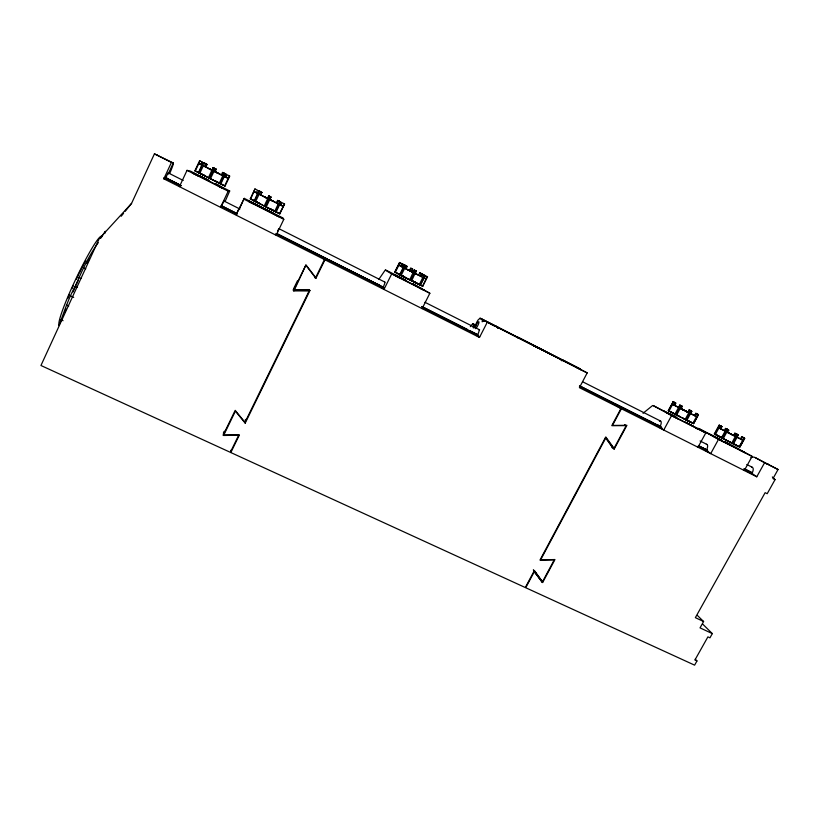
<?xml version="1.0" encoding="UTF-8"?>
<svg xmlns="http://www.w3.org/2000/svg" width="819" height="819" viewBox="0 0 819 819"><rect width="100%" height="100%" fill="white"/><g stroke="black" fill="none" stroke-linecap="round" stroke-linejoin="round"><path stroke-width="1.23" d="M624.682 424.651L626.207 425.645L614.035 448.331L605.773 436.936L539.956 560.094L554.238 559.868L542.475 581.807L534.131 570.997L525.296 587.54L230.825 452.549L239.455 434.858L223.853 434.899L235.401 411.158L245.188 423.147L245.413 419.42M473.802 327.979C476.074 325.778 477.702 315.52 482.401 319.441L482.156 321.775L484.398 320.628L587.192 372.911L579.412 387.663L620.945 408.538L611.793 425.665L626.207 425.645M230.825 452.549L231.091 450.061M223.853 434.899L224.396 431.203M169.891 173.055A17.639 1.269 -65 0 0 173.3 162.971L154.433 153.849L131.562 203.399L99.212 238.718L40.95 365.499L230.334 452.323L238.687 435.206L223.577 435.473L224.13 431.695M223.577 435.473L223.454 432.729M649.979 421.181L655.978 425.378L662.315 428.562M104.996 233.2L105.334 231.286L100.604 238.38M98.311 242.608C88.81 255.641 81.746 271.263 75.256 286.251C68.212 298.71 64.077 312.346 58.948 325.593M168.09 173.669L168.212 172.891L164.926 178.921L163.831 178.818L171.427 162.449L173.3 162.971L168.151 174.058M215.141 183.62L229.699 190.991L225.143 201.382M473.085 327.682L473.996 324.457L472.758 323.669L470.362 326.658M253.859 203.388L273.177 213.094M260.073 206.378L244.257 198.362L243.13 200.85M278.665 228.829L277.498 231.49M223.392 202.58L224.027 201.024L220.567 207.33L228.194 191.185L229.699 190.991M222.553 206.05L221.386 206.91L222.287 205.006M238.759 209.275L239.056 208.599L237.019 212.776M166.738 177.058L165.858 178.992L163.728 177.928M238.994 209.736L242.608 201.955M179.422 186.66L187.029 170.352L190.51 171.151L208.855 180.518M219.277 183.302L224.027 173.218L225.051 173.741L220.301 183.814L194.891 170.782L199.59 160.739L202.252 162.08L201.075 164.599L198.894 163.483M195.26 170.976L200.061 160.974L199.59 160.739M202.713 165.469L200.972 164.558L202.252 162.08M198.393 172.696L203.122 162.572L207.043 164.486L205.876 166.974M198.761 172.891L203.122 162.572M199.754 173.403L204.494 163.278L203.501 162.766M208.354 177.815L213.114 167.68L216.308 169.185L215.141 171.662M213.206 167.711L211.916 170.209M209.357 178.337L214.117 168.192L216.308 169.185M210.391 178.849L215.243 168.755L214.046 171.284M224.918 176.669L226.085 174.191L222.533 172.451L221.345 174.969L222.84 175.747L213.964 171.253M221.99 175.174L223.157 172.696M220.761 184.029L225.501 173.966L222.533 172.451M223.874 176.239L228.163 178.378L225.993 177.283L227.17 174.785L229.781 176.105L225.082 186.077L212.387 179.709M224.631 185.872L229.402 175.901M244.257 198.362L236.107 214.691M279.453 213.657L284.572 204.003L279.842 213.841L250.266 198.843L254.975 188.933L257.535 190.233L256.347 192.721L254.207 191.626L258.282 193.734M250.665 199.068L254.975 188.933M254.156 200.962L258.927 190.909L260.319 191.615M254.566 201.187L258.917 190.97L261.855 192.475L260.667 194.963L259.132 194.205L267.752 198.607M255.559 201.699L260.329 191.697L259.326 191.185M261.036 194.021L261.824 192.383M270.679 196.877L268.714 195.874L267.567 198.331L260.647 194.84M264.168 206.112L268.929 196.079L270.946 197.123L266.165 207.115M265.161 206.623L269.953 196.611M270.659 196.867L269.492 199.304M269.748 199.621L270.925 197.103L268.734 195.884M276.443 202.866L277.621 200.43L280.845 202.139L276.075 212.07M274.693 211.394L279.463 201.443L280.446 201.945L275.686 211.886M276.146 235.268L283.804 219.338L282.678 217.823L260.698 206.767M293.642 288.657L297.43 280.866M223.085 435.247L235.196 410.35L244.983 422.338L309.172 290.878L308.743 289.967L293.1 289.762L293.888 290.919L309.172 290.878M293.397 290.684L305.948 264.875L315.694 277.528L324.467 259.551L322.113 256.9M245.188 423.147L309.951 290.52L294.185 290.325L305.845 265.202L315.888 278.378L324.959 259.797L322.584 257.146M383.589 288.452L381.459 287.377L381.695 286.896M378.808 279.422L385.227 270.065L391.687 273.945L383.968 289.445L382.862 287.858A5.887 0.737 -63.8 0 0 384.654 282.166M406.961 278.327L394.727 272.062L399.488 262.5L404.791 265.172L403.613 267.547L398.802 265.161L400.839 266.195L402.467 266.974L403.654 264.598L404.791 265.172M394.993 272.184L399.754 262.633M395.229 272.338L399.989 262.766L399.488 262.5M400.993 265.264L401.781 263.667L403.183 264.342L402.006 266.718M400.839 266.195L402.037 263.769M399.621 274.682L404.422 265.049L407.186 266.462L405.989 268.867L404.729 268.243L413.339 272.645L414.26 270.075L416.144 271.038L411.619 280.835M404.422 265.049L404.934 265.325L400.133 274.959L420.127 285.094L425.266 275.634L424.068 278.01L426.085 279.033L423.976 278.02M401.126 275.471L405.937 265.827L404.934 265.325M410.708 268.161C408.548 274.519 410.237 266.584 411.578 268.601M411.373 271.458L412.162 269.891M412.551 269.103L411.66 271.611L412.971 272.389M409.725 279.873L414.26 270.075M410.728 280.395L415.55 270.741L414.547 270.229M415.233 273.607L416.144 271.038M418.591 275.153L419.768 272.799L425.184 275.624L420.372 285.207M419.768 272.799L421.273 273.566L420.086 275.931L421.294 276.535L422.471 274.17L421.201 276.607M419.246 284.654L424.058 275.061L427.518 276.781L422.758 286.271L414.332 282.064L415.09 282.412M426.197 278.091L426.986 276.505L427.518 276.781M422.512 286.159L427.272 276.658M422.123 308.62L429.852 293.263L412.96 283.794M479.637 336.732L475.102 334.449L475.348 333.988M487.233 322.317L479.484 337.448L477.375 335.37A5.784 1.218 -63.2 0 0 478.634 329.525M608.466 400.88L621.386 408.753L612.469 425.43L626.934 425.307L614.178 449.099L605.855 437.807L540.622 559.868L554.965 559.541L542.628 582.544L534.234 571.836L525.726 587.735L694.604 665.151L696.959 660.964L695.259 659.121M690.519 413.595L689.741 413.196L696.529 416.636L694.686 415.683L695.904 413.452L698.433 414.742L693.58 423.679L668.304 410.728L673.126 401.822L675.634 403.102L674.528 405.323L679.442 407.801L678.562 407.483M668.314 410.718L673.228 401.842L673.935 402.19M697.972 447.246L705.794 432.954L671.549 415.622L663.748 430.047L659.817 427.088A5.579 2.099 -62.1 0 0 661.209 422.287A5.579 2.099 -62.1 0 0 659.397 421.222M668.98 411.087L673.802 402.17L673.116 401.812M674.917 414.209L679.77 405.241L682.237 406.49L679.77 405.241M678.716 407.422L679.903 405.221L682.299 406.449L681.019 408.732L680.251 408.353L688.82 412.735L688.052 412.326L689.27 410.084L691.738 411.353L686.854 420.331M670.812 412.018L675.695 414.588L680.476 405.6M676.607 415.09L681.469 406.111M693.57 423.669L698.32 414.649L695.812 413.37L694.604 415.581L689.67 413.032L690.417 413.4L691.605 411.199L689.199 409.971L688.001 412.172L685.503 410.974M685.155 419.471L690.038 410.483L691.738 411.353M689.721 413.042L690.919 410.841L691.605 411.199M686.148 419.983L691.031 410.995M692.884 423.331L697.747 414.394L698.443 414.752M698.259 446.294L702.344 448.126M724.047 439.035L714.332 433.916L719.102 425.194L719.778 425.532M714.598 434.193L719.42 425.389L721.928 426.668L720.72 428.88L718.928 427.958L725.132 431.173M714.997 434.254L716.195 432.074M744.287 470.526L752.118 456.398L718.509 439.383L710.697 453.644L706.326 450.47A5.528 2.314 -61.7 0 0 706.377 444.307M715.304 434.572L720.136 425.757L719.42 425.389M719.133 425.215L721.6 426.464L720.403 428.654L725.112 431.029L726.299 428.849L727.937 429.688L727.129 429.269M733.404 443.929L738.298 435.053L735.779 433.763L734.561 435.984L735.401 436.425L726.852 432.053L727.538 432.391L728.756 430.18L725.491 428.439L724.303 430.61L725.112 431.029M721.488 437.817L726.351 428.951L728.756 430.18M738.298 435.053L737.622 434.715L732.739 443.591L722.204 438.196L727.077 429.33L726.351 428.951M723.197 438.708L728.071 429.832M733.629 435.38L734.827 433.2L737.192 434.408L734.827 433.2M731.736 443.079L736.629 434.203L737.622 434.715M740.448 438.892L741.656 436.711L744.215 438.022L742.352 441.267M742.792 437.315L742.178 437.008L740.96 439.219L742.823 440.182L736.23 436.834M739.178 446.795L744.041 437.97L744.706 438.308L739.844 447.133L730.343 442.26L737.305 445.833M739.987 445.679L741.195 443.488M744.307 469.533L747.624 470.894M621.386 408.753L756.766 476.791L764.598 462.715L778.05 469.522L772.993 478.593L775.05 479.637L767.198 493.703L765.13 492.669L695.362 617.659L703.593 621.519L700.03 627.876L712.315 633.609L709.95 637.827L707.903 636.875L694.911 660.022L696.959 660.964M282.268 218.458L282.678 217.823M121.192 216.257L123.587 213.288M125.184 211.312L131.562 203.399M421.253 288.82L422.072 288.411M643.028 413.288L652.671 405.487L676.514 417.321M517.413 337.745L518.099 337.315L561.404 359.459A7.412 2.078 -62.6 0 1 561.844 360.862M495.546 326.218L498.239 327.457M696.498 428.634L698.638 428.46L721.375 440.038M562.018 359.551L580.374 369.041L561.906 359.572A7.934 2.242 -62.6 0 0 561.025 360.125M309.951 290.52L309.132 289.598L293.949 289.639L294.185 290.325M219.789 186.056L215.223 183.825M165.858 178.992L167.189 179.115M685.483 422.102L705.794 432.954M200.112 176.095L208.64 180.487M729.913 444.594L730.917 444.809L725.358 441.984M271.621 209.684L270.434 209.132M262.326 205.016L252.815 200.153L259.326 203.388M203.409 175.082L204.31 175.501M419.226 287.735L424.283 290.325L419.563 287.889M402.467 275.962L403.245 276.331L398.925 274.078M394.727 272.062L403.849 276.494M60.821 319.666L63.063 320.71M214.844 171.621L216.318 172.348L215.028 171.683M269.154 208.456L269.615 208.63M66.431 304.965L68.694 306.03M250.266 198.843L255.753 201.505M70.311 295.823L73.71 297.43M197.563 172.113L200.89 173.7L199.908 173.167M214.332 180.671L214.998 180.948M75.256 286.251L77.508 287.326M194.891 170.782L199.437 172.942M722.184 438.145L725.747 439.916M78.757 277.426L81.03 278.511M675.695 414.588L677.763 415.571L670.137 411.65L677.241 415.172M677.374 415.458L680.558 417.004M83.518 267.762L85.78 268.847M400.593 266.062L402.467 266.974M407.903 269.779L411.373 271.56M733.107 435.176L731.664 434.449M722.03 437.878L716.82 435.196M215.284 181.173L222.533 184.777L215.602 181.214M687.028 411.742L686.066 411.261L687.028 411.732M412.868 281.163L420.219 284.971M684.827 419.164L685.431 419.461M279.648 204.627L283.005 206.275L280.876 205.19L282.023 202.692L284.572 204.003M271.355 209.459L279.842 213.841M255.989 192.496L258.292 193.663M270.997 200.164L269.963 199.621L273.311 201.341L270.935 200.102M199.897 163.984L201.924 164.977M267.332 207.555L268.366 208.067M268.468 208.159L277.334 212.582L270.823 209.214M410.636 280.2L417.598 283.794M204.73 178.614L193.724 173.29L223.904 188.565L215.121 183.886M259.807 206.49L248.802 201.177L276.136 215.274M668.458 410.667L675.87 414.404M683.978 418.734L691.738 422.717L686.138 419.758M691.041 422.379L681.715 417.608M714.332 433.916L721.529 437.541M402.18 278.583L393.54 274.447L421.631 288.738L412.878 284.029M730.722 442.424L727.733 440.919M675.02 402.753L675.726 403.112L674.426 405.333L672.594 404.402L679.33 407.872M695.904 413.452L696.59 413.8M720.955 426.146L721.6 426.464M202.027 174.222L204.207 175.317M211.138 179.085L213.175 180.129M254.668 200.921L255.651 201.413M256.695 201.935L258.804 202.989M266.144 207.084L273.157 210.585M405.937 265.827L407.186 266.462M421.273 273.566L423.525 274.774M211.343 169.789L208.773 168.509L212.438 170.393M212.275 170.28L203.307 165.807L204.945 166.636L206.132 164.097L204.76 163.401M215.776 172.103L218.325 173.372L216.103 172.215M267.26 198.249L265.919 197.574L267.291 198.29M415.11 273.474L416.799 274.314L415.038 273.392M205.651 179.074L208.558 180.538M260.749 206.972L278.921 216.728L276.218 215.407M403.061 279.033L405.702 280.364M674.897 416.666L666.492 412.581L674.651 416.953M720.177 439.588L712.274 435.708L724.498 442.321L722.87 441.441M472.758 323.669L476.074 325.338M473.996 324.457L476.208 325.573M168.407 172.993L183.221 180.456M224.222 201.126L239.854 208.999M279.361 228.91L384.879 282.094M424.938 302.283L479.658 329.862M582.913 381.91L660.564 421.048M700.102 440.97L706.848 444.369M746.805 464.506L752.323 467.291M656.858 424.488L660.257 426.197M165.356 177.518L178.962 184.357M222.041 206.03L236.486 213.288M277.037 233.681L327.17 258.896M329.453 260.043L383.005 286.978M421.846 306.511L467.26 329.351M469.533 330.497L477.477 334.49M580.313 386.21L612.162 402.221M614.434 403.368L661.076 426.822M699.272 446.027L707.114 449.979M744.164 468.611L752.139 472.624M166.626 178.368L181.132 185.657M221.181 205.804L235.831 213.165M276.566 233.65L316.963 253.962M380.333 285.831L323.894 257.453L324.478 258.098M422.205 306.89L459.705 325.747M579.954 386.22L606.766 400.03M610.288 401.474L652.385 422.645M656.889 424.907L660.257 426.607M701.832 447.502L706.254 449.733M165.284 177.825L180.866 185.667M221.693 206.193L237.397 214.087M275.931 233.466L384.172 287.889M421.928 306.879L478.337 335.247M579.412 386.066L661.046 427.119M698.351 445.884L707.381 450.419M744.133 468.898L751.893 472.798M167.056 178.941L180.743 185.821M221.703 206.419L236.558 213.892M276.32 233.876L382.831 287.438M422.676 307.463L477.61 335.125M579.524 386.333L661.015 427.303M698.525 446.171L706.899 450.409M745.126 469.604L752.149 473.167M745.597 469.932L751.043 472.665M659.817 427.088L662.08 428.224M706.326 450.47L708.548 451.586M702.098 448.556L708.322 451.689M747.389 471.324L751.914 473.597M477.129 335.841L479.207 336.885M659.571 427.538L661.701 428.603M706.08 450.911L708.169 451.965M163.831 178.818L324.467 259.551M324.959 259.797L479.484 337.448M205.508 166.779L212.561 170.424M269.359 199.345L278.265 203.931L276.73 203.132L277.917 200.655L280.845 202.139M405.681 268.581L411.988 271.847M411.333 271.509L409.776 270.731L410.78 271.263M414.936 273.444L422.85 277.457M681.132 408.712L684.223 410.288L682.882 409.643M211.507 179.3L207.965 177.508M266.114 206.982L266.861 207.35M411.261 280.538L407.975 278.869M682.933 418.212L684.664 419.103M385.616 269.942L406.122 280.333M405.61 280.231L395.311 274.938M480.149 318.1L517.393 337.182A7.473 1.802 -62.9 0 1 517.68 337.643M675.982 417.137L663.318 410.647M721.037 439.946L708.415 433.476M724.293 441.595L726.463 442.69L724.61 441.676M482.401 319.441L517.393 337.182M561.404 359.459L518.099 337.315M750.88 457.626A15.776 7.217 -61.3 0 1 755.046 457.504L778.05 469.522M479.873 318.274L587.192 372.911M154.433 153.849L171.427 162.449M187.029 170.352L228.194 191.185M243.478 198.925L283.804 219.338M391.687 273.945L429.852 293.263M482.821 320.321L485.053 321.457M205.579 163.739L204.095 162.991L207.043 164.486M415.55 270.741L416.441 271.191M200.972 164.558L198.782 163.442L201.945 165.1M727.866 432.473L730.19 433.671M729.565 433.353L727.292 432.217M202.436 174.59L197.451 172.092L208.487 177.743M397.031 273.218L404.238 276.945M420.495 285.135L413.278 281.408M675.102 417.24L672.901 416.154L693.519 426.443L686.22 422.481M675.716 417.639L677.917 418.734L676.392 417.915M220.895 187.305C229.013 191.533 212.561 183.067 220.7 187.305M251.167 202.631C259.367 206.9 242.915 198.433 251.126 202.702M410.984 268.315L412.837 269.256M682.299 406.449L679.903 405.221M279.084 201.167L280.487 201.883M213.114 167.68L214.117 168.192M224.723 173.485L226.085 174.191M731.039 434.131L734.919 436.107L731.48 434.326M263.39 205.6L264.834 206.306M689.199 409.971L690.867 410.831M742.178 437.008L744.655 438.278L739.792 447.092L739.383 446.775M673.218 401.842L675.726 403.112L674.948 402.743M277.621 200.43L279.023 201.146M730.384 433.804L728.152 432.647L729.749 433.476M730.845 433.998L733.077 435.155M681.111 408.65L688.748 412.541M410.657 271.212L418.744 275.225M269.318 199.283L276.863 203.071M214.373 171.345L221.458 174.887M721.396 437.438L722.368 437.94M675.839 414.342L676.811 414.844M726.422 440.264L728.03 441.093M413.104 281.204L422.758 286.271M413.063 281.214L415.049 282.227M402.385 276.085L409.439 279.699L408.691 279.238M743.427 437.612L744.215 438.022M697.614 414.291L698.32 414.649M258.927 190.909L261.855 192.475M685.503 410.943L688.533 412.5M271.253 209.306L275.389 211.425M724.405 441.748L739.352 449.651L720.955 440.387M215.868 181.224L225.082 186.077M722.225 441.103L719.461 439.721L720.505 440.294M675.051 417.301L675.757 417.577M736.353 436.783L741.185 439.26L742.434 437.111L741.656 436.711M409.643 270.69L407.903 269.789M726.525 440.294L722.44 438.145M680.098 416.789L678.367 415.857M725.491 428.439L726.299 428.849M735.779 433.763L736.629 434.203M695.812 413.37L696.519 413.738M721.181 426.289L721.928 426.668M681.111 408.732L683.578 409.991L682.063 409.203L683.015 409.705M743.068 451.658C750.153 455.405 735.585 447.788 742.659 451.525M689.27 410.084L690.038 410.483M400.071 274.641L403.317 276.32M256.757 202.037L258.773 203.081M201.863 174.212L204.801 175.737M279.32 204.33L281.142 205.282M731.684 442.721L739.342 446.734M405.876 277.774L404.371 276.965M224.252 176.351L226.054 177.293M686.087 419.635L693.498 423.505M259.777 203.726L258.661 203.122M205.487 176.187L206.255 176.587M204.402 175.655L203.378 175.102M731.705 442.844L737.929 446.13L732.831 443.448M722.266 438.104L716.175 434.889L721.16 437.51M677.518 415.417L676.627 414.926M728.685 441.421L730.906 442.629M755.046 457.504L764.598 462.715M732.032 445.413L752.118 456.398M216.032 181.449L216.718 181.828M698.638 428.46L718.509 439.383M653.552 405.62L671.549 415.622M540.151 348.484L542.956 350.102M538.626 347.717L541.687 349.478A7.432 1.955 -62.8 0 1 542.014 349.959M756.766 476.791L751.975 473.423A5.477 2.518 -61.3 0 0 751.801 467.199M494.727 325.491L497.338 327.027M410.565 280.19L411.333 280.661M413.615 284.203L414.26 284.613M471.683 332.115L475.102 334.449M612.571 447.246L614.035 448.331M611.793 447.43L614.178 449.099M378.634 284.388L381.459 287.377M697.276 615.335L703.593 621.519M702.671 624.078L712.315 633.609M772.348 476.934L775.05 479.637M319.205 255.088L319.748 255.712M534.5 570.669L542.475 581.807M533.742 570.126L542.628 582.544M533.323 569.922L542.188 582.34M605.456 437.612L611.834 446.703M315.202 276.73L315.694 277.528M315.888 278.378L315.028 277.528L315.397 278.132M309.132 289.598L309.459 290.284M293.591 290.008L293.888 290.919M64.742 312.203A49.283 4.822 -64.6 0 1 65.97 308.896M72.993 291.943A49.283 4.822 -64.6 0 1 75.583 286.2M76.024 285.227A49.283 4.822 -64.6 0 1 78.296 280.374M86.722 263.483A49.283 4.822 -64.6 0 1 89.455 258.364M59.203 325.297A49.304 4.934 -64.6 0 1 77.109 276.351A49.304 4.934 -64.6 0 1 101.945 236.681M67.916 298.198A44.103 4.412 -64.6 0 1 69.41 294.625M72.011 288.646A44.103 4.412 -64.6 0 1 73.403 285.575M76.29 279.351A44.103 4.412 -64.6 0 1 78.778 274.191M79.289 273.167A44.103 4.412 -64.6 0 1 81.306 269.134M81.808 268.151A44.103 4.412 -64.6 0 1 83.804 264.291M84.296 263.36A44.103 4.412 -64.6 0 1 85.77 260.616M156.664 154.556A17.69 1.536 -65.1 0 1 156.798 155.221M475.204 327.989A3.89 0.809 -63.2 0 1 477.846 322.44A3.89 0.809 -63.2 0 1 478.552 323.863A3.89 0.809 -63.2 0 1 475.542 328.665M766.338 463.759A15.735 7.381 -61.2 0 1 768.273 464.199M497.594 327.477A7.504 1.669 -63.1 0 1 497.594 328.347M581.019 369.676L575.921 367.066L581.019 369.676M538.492 348.147L533.435 345.577L538.492 348.147M495.239 326.249L490.131 323.648L495.239 326.249M198.065 175.798L192.414 172.942L198.065 175.798M395.536 275.737L400.583 278.337L395.536 275.737M699.201 429.514L694.174 426.934L699.191 429.494M264.097 196.642L267.946 198.628L264.097 196.642M686.199 411.343L684.868 410.657L686.199 411.292"/></g></svg>
